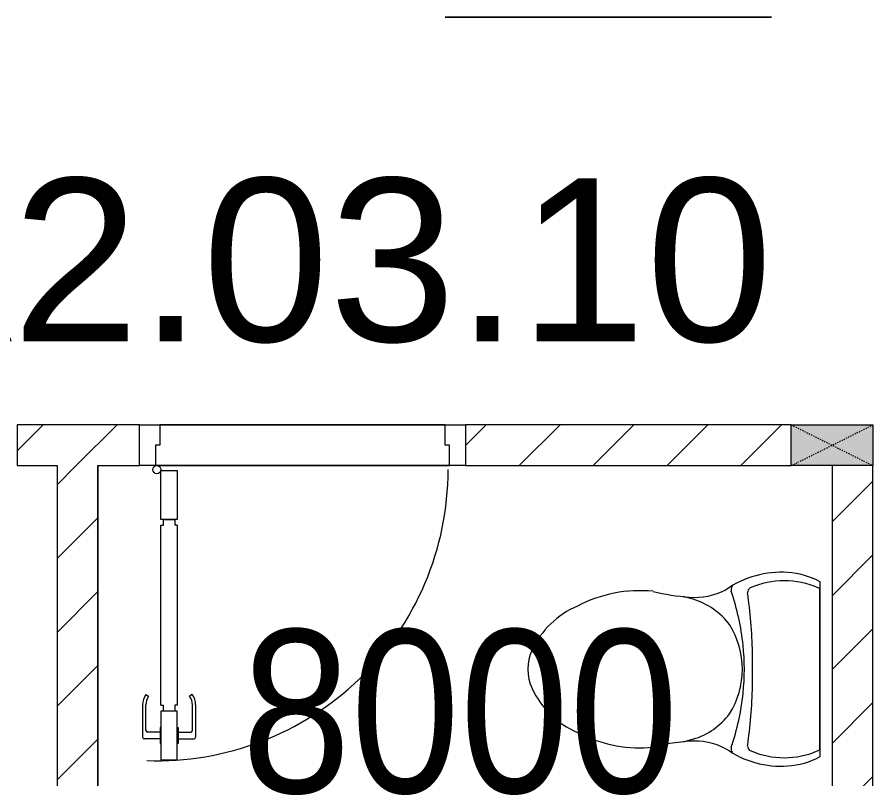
# Model space of a CAD drawing. Header units: millimetres. Extents: x 1591 to 240306, y -15958 to 82755.
# Drawn here: x 97556 to 99654, y 39368 to 41237 of the extents above; entities that cross this region are included whole.
import ezdxf

# ---------------------------------------------------------------- set-up
doc = ezdxf.new("R2010")
doc.units = ezdxf.units.MM
doc.linetypes.add('Dash', pattern=[6, 3, -3])
for name, color, linetype, lineweight in [('0-1', 7, 'Continuous', 5), ('A-ANNO-DIMS', 211, 'Continuous', 9), ('A-ANNO-DIMS-160', 211, 'Continuous', 9), ('A-AREA-IDEN', 2, 'Continuous', 9), ('A-DETL-GENF-1', 9, 'Continuous', 9), ('A-DOOR-1', 254, 'Continuous', 9), ('A-DOOR-2', 9, 'Continuous', 9), ('A-FLOR-2', 9, 'Continuous', 9), ('A-WALL-1', 253, 'Continuous', 18), ('A-WALL-2', 9, 'Continuous', 9), ('A-WALL-PATT-1', 10, 'Continuous', 9), ('P-SANR-FIXT-1', 254, 'Continuous', 9), ('S-COLS', 52, 'Continuous', 9), ('S-COLS-3', 254, 'Continuous', 9), ('S-COLS-4', 253, 'Continuous', 18), ('S-COLS-HDLN-1', 9, 'Dash', 9)]:
    doc.layers.add(name, color=color, linetype=linetype, lineweight=lineweight)
doc.styles.add('Arial_6', font='arial_0.ttf', dxfattribs={"height": 400})
doc.styles.add('UTM Avo', font='UTM Avo.ttf', dxfattribs={"width": 0.9, "height": 400})
doc.dimstyles.new('1_Dim_chi_tiet_2_5_1', dxfattribs={"dimscale": 304.8, "dimtxt": 399.720379, "dimasz": 0.629921, "dimexe": 0.524934, "dimexo": 0.0625, "dimgap": 0.052493, "dimtad": 1, "dimdec": 0, "dimrnd": 5, "dimzin": 0, "dimdsep": 46, "dimtxsty": 'UTM Avo', "dimblk1": 'OBLIQUE', "dimblk2": 'OBLIQUE', "dimsah": 1, "dimcen": 0.09, "dimdle": 0.524934, "dimazin": 0, "dimtfac": 1, "dimtdec": 4, "dimtix": 1, "dimtmove": 0, "dimatfit": 3, "dimfxl": 1.049869, "dimfxlon": 1, "dimtvp": 1, "dimtolj": 1, "dimtzin": 0, "dimarcsym": 2})
pattern_1 = [(45, (0, 0), (-90.50967, 90.50967), [])]

# ---------------------------------------------------------------- blocks, each defined once
blk = doc.blocks.new('DOOR_CW_01 CANH MO-PANEL KINH - DIG_02-800x2200-CỬA NHÔM KÍNH-V108-TKCS_MB TẦNG 3-4')
at = {"layer": 'A-DETL-GENF-1'}
for p, q in [((-347, -182), (-347, -62)), ((-347, -62), (-307, -62)), ((-307, -62), (-307, -182)), ((-307, -182), (-347, -182)), ((-341, -196), (-341, -182)), ((-341, -182), (-313, -182)), ((-313, -182), (-313, -196)), ((-347, -196), (-341, -196)), ((-347, -638), (-347, -196)), ((-307, -196), (-313, -196)), ((-307, -196), (-307, -638)), ((-383.9, -611.2), (-377.3, -615.8)), ((-270.1, -611.2), (-276.7, -615.8)), ((-392, -637), (-392, -716.5)), ((-384, -699.5), (-384, -637)), ((-347, -638), (-341, -638)), ((-341, -652), (-341, -638)), ((-307, -638), (-313, -638)), ((-313, -638), (-313, -652)), ((-270, -699.5), (-270, -637)), ((-262, -637), (-262, -716.5)), ((-307, -652), (-347, -652)), ((-347, -652), (-347, -772)), ((-313, -652), (-341, -652)), ((-307, -772), (-307, -652)), ((-349, -692.2), (-349, -731.8)), ((-347, -692.2), (-349, -692.2)), ((-347, -692.2), (-347, -731.8)), ((-307, -692.2), (-307, -731.8)), ((-307, -692.2), (-305, -692.2)), ((-305, -692.2), (-305, -731.8)), ((-349, -703.5), (-380, -703.5)), ((-305, -703.5), (-274, -703.5)), ((-349, -720.5), (-388, -720.5)), ((-349, -731.8), (-347, -731.8)), ((-305, -731.8), (-307, -731.8)), ((-305, -720.5), (-266, -720.5)), ((-347, -772), (-307, -772))]:
    blk.add_line(p, q, dxfattribs=at)
blk.add_circle((-357, -60), 10, dxfattribs=at)
for centre, radius, start, end in [((-357, -60), 714, 268, 0), ((-347, -637), 45, 145, 180), ((-347, -637), 37, 145, 180), ((-307, -637), 37, 0, 35), ((-307, -637), 45, 360, 35), ((-380, -699.5), 4, 180, 270), ((-274, -699.5), 4, 270, 0), ((-388, -716.5), 4, 180, 270), ((-266, -716.5), 4, 270, 0)]:
    blk.add_arc(centre, radius, start, end, dxfattribs=at)
at = {"layer": 'A-DOOR-2'}
for p, q in [((-400, -50), (-400, 50)), ((-400, 50), (-350, 50)), ((-350, 50), (-350, 0)), ((350, 0), (350, 50)), ((350, 50), (400, 50)), ((400, 50), (400, -50)), ((-360, 0), (-360, -50)), ((-350, 0), (-360, 0)), ((360, 0), (350, 0)), ((360, -50), (360, 0)), ((-360, -50), (-400, -50)), ((-357, -50), (-332, -50)), ((400, -50), (360, -50))]:
    blk.add_line(p, q, dxfattribs=at)
blk = doc.blocks.new('TOILET - TOILET-348229-TKCS_MB TẦNG 3-4')
at = {"layer": 'P-SANR-FIXT-1'}
for p, q in [((214.2, -19.1), (-214.2, -19.1)), ((194, -19.9), (-194, -19.9)), ((-171.7, -330.3), (-178.6, -355.5)), ((171.7, -330.3), (178.6, -355.5))]:
    blk.add_line(p, q, dxfattribs=at)
for centre, radius, start, end in [((-46.1, -111.1), 191.6, 151.2809, 176.4513), ((-193.7, -26.4), 6.48, 92.3168, 156.2862), ((193.7, -26.4), 6.48, 23.7138, 87.6832), ((46.1, -111.1), 191.6, 3.5487, 28.7191), ((-9.8, -107.2), 207.3, 156.2862, 203.7138), ((9.8, -107.2), 207.3, 336.2862, 23.7138), ((1.9, -114.1), 239.7, 176.4513, 195.2961), ((-1.9, -114.1), 239.7, 344.7039, 3.5487), ((-4, -115.7), 233.6, 195.2961, 215.2147), ((-14.3, -1400.4), 1215.6, 90.3974, 97.407), ((0, -3462.8), 3278, 89.6026, 90.3974), ((14.3, -1400.4), 1215.6, 82.593, 89.6026), ((4, -115.7), 233.6, 324.7853, 344.7039), ((-189.1, -185.5), 11.7, 205.4105, 277.5788), ((0.6, -792.1), 586.9, 95.8322, 108.9927), ((178.9, -2951.3), 2778.4, 97.2351, 97.5788), ((0, -786.7), 581.5, 84.1678, 95.8322), ((-0.6, -792.1), 586.9, 71.0073, 84.1678), ((-178.9, -2951.3), 2778.4, 82.4212, 82.7649), ((189.1, -185.5), 11.7, 262.4212, 334.5895), ((0, -416), 206.1, 90, 122.0732), ((0, -416), 206.1, 57.9268, 90), ((-195, -224.1), 13.8, 230.6724, 288.9927), ((-343.5, -327.4), 167.3, 355.4559, 27.38), ((-0.4, -384), 179.5, 127.4036, 162.5964), ((0.4, -384), 179.5, 17.4036, 52.5964), ((343.5, -327.4), 167.3, 152.62, 184.5441), ((195, -224.1), 13.8, 251.0073, 309.3276), ((-719.2, -297.5), 544.3, 346.0536, 355.4559), ((719.2, -297.5), 544.3, 184.5441, 190.2879), ((-1948.3, -805.1), 2171.2, 9.681, 10.8949), ((137.1, -461.2), 329.8, 174.3487, 207.6878), ((-137.1, -461.2), 329.8, 332.3122, 3.6835), ((45.1, -528.6), 217.6, 203.2216, 244.7718), ((-45.1, -528.6), 217.6, 295.2282, 336.7784), ((0, -624.4), 111.7, 244.7718, 295.2282)]:
    blk.add_arc(centre, radius, start, end, dxfattribs=at)
blk = doc.blocks.new('G1_SOF - BO TRU - 100x200-746114-TKCS_MB TẦNG 3-4')
at = {"layer": 'S-COLS'}
blk.add_hatch(color=256, dxfattribs=at).paths.add_polyline_path([(50, -100), (50, 100), (-50, 100), (-50, -100)])
at = {"layer": 'S-COLS-4'}
for p, q in [((-50, 100), (50, 100)), ((-50, -100), (-50, 100)), ((50, 100), (50, -100)), ((50, -100), (-50, -100))]:
    blk.add_line(p, q, dxfattribs=at)
at = {"layer": 'S-COLS-HDLN-1'}
for p, q in [((50, -100), (-50, 100)), ((-50, -100), (50, 100))]:
    blk.add_line(p, q, dxfattribs=at)
blk = doc.blocks.new('NCV_TKTC_TANG 3 - 4_rvt-2-TKCS_MB TẦNG 3-4')
at = {"layer": 'A-WALL-PATT-1'}
h = blk.add_hatch(dxfattribs=at)
h.set_pattern_fill('FP_1', color=256, style=0, pattern_type=2)
h.set_pattern_definition(pattern_1)
h.paths.add_polyline_path([(83652.6, 40136.9), (83854.6, 40136.9), (83854.6, 40236.9), (83652.6, 40236.9)])
h.paths.add_polyline_path([(84754.6, 40136.9), (85152.6, 40136.9), (85152.6, 40236.9), (84754.6, 40236.9)])
h.paths.add_polyline_path([(85352.6, 40136.9), (85654.6, 40136.9), (85654.6, 40236.9), (85352.6, 40236.9), (85352.6, 40212.1)])
h.paths.add_polyline_path([(86554.6, 40136.9), (86854.2, 40136.9), (86854.2, 40236.9), (86554.6, 40236.9)])
h.paths.add_polyline_path([(87654.2, 40136.9), (88452.6, 40136.9), (88452.6, 40236.9), (87654.2, 40236.9)])
h = blk.add_hatch(dxfattribs=at)
h.set_pattern_fill('FP_1', color=256, style=0, pattern_type=2)
h.set_pattern_definition(pattern_1)
h.paths.add_polyline_path([(86752.6, 38186.9), (86752.6, 40136.9), (86652.6, 40136.9), (86652.6, 38186.9), (86743.2, 38186.9)])
h = blk.add_hatch(dxfattribs=at)
h.set_pattern_fill('FP_1', color=256, style=0, pattern_type=2)
h.set_pattern_definition(pattern_1)
h.paths.add_polyline_path([(88552.6, 35737.4), (88652.6, 35737.4), (88652.6, 37736.9), (88552.6, 37736.9), (88552.6, 35786.5)])
h.paths.add_polyline_path([(88552.6, 37836.9), (88652.6, 37836.9), (88652.6, 40136.9), (88552.6, 40136.9), (88552.6, 38431.9)])
at = {"layer": 'A-FLOR-2'}
for p, q in [((88404.2, 41236.9), (87604.2, 41236.9)), ((87604.2, 41236.9), (88404.2, 41236.9)), ((86904.2, 40236.9), (87604.2, 40236.9)), ((87604.2, 40236.9), (86904.2, 40236.9)), ((86752.7, 40136.9), (86752.7, 38187.4)), ((86894.2, 40136.9), (87614.2, 40136.9))]:
    blk.add_line(p, q, dxfattribs=at)
at = {"layer": 'A-WALL-1'}
for p, q in [((86854.2, 40236.9), (86554.6, 40236.9)), ((86554.6, 40236.9), (86554.6, 40136.9)), ((86854.2, 40136.9), (86854.2, 40236.9)), ((88452.6, 40236.9), (87654.2, 40236.9)), ((87654.2, 40236.9), (87654.2, 40136.9)), ((86554.6, 40136.9), (86652.6, 40136.9)), ((86652.6, 40136.9), (86652.6, 38186.9)), ((86752.6, 40136.9), (86854.2, 40136.9)), ((86752.6, 38186.9), (86752.6, 40136.9)), ((87654.2, 40136.9), (88452.6, 40136.9)), ((88552.6, 40136.9), (88552.6, 37836.9)), ((88652.6, 37836.9), (88652.6, 40136.9))]:
    blk.add_line(p, q, dxfattribs=at)
at = {"layer": 'A-WALL-2'}
for p, q in [((86904.2, 40236.9), (87604.2, 40236.9)), ((87614.2, 40136.9), (86894.2, 40136.9))]:
    blk.add_line(p, q, dxfattribs=at)
at = {"layer": 'A-DOOR-1'}
blk.add_blockref('DOOR_CW_01 CANH MO-PANEL KINH - DIG_02-800x2200-CỬA NHÔM KÍNH-V108-TKCS_MB TẦNG 3-4', (87254.2, 40186.9), dxfattribs=at)
at = {"layer": 'P-SANR-FIXT-1', "rotation": 269.9999999999998}
blk.add_blockref('TOILET - TOILET-348229-TKCS_MB TẦNG 3-4', (88542.6, 39637.4), dxfattribs=at)
at = {"layer": 'S-COLS-3', "rotation": 270.0000000000007}
blk.add_blockref('G1_SOF - BO TRU - 100x200-746114-TKCS_MB TẦNG 3-4', (88552.6, 40186.9), dxfattribs=at)
blk = doc.blocks.new('DIMBLOCK339-TKCS_MB TẦNG 3-4')
at = {"layer": 'A-ANNO-DIMS-160'}
for p, q in [((94653.9, 39534.8), (94653.9, 39054.8)), ((94653.9, 39214.8), (94653.9, 39534.8)), ((102653.9, 39534.8), (102653.9, 39054.8)), ((102653.9, 39214.8), (102653.9, 39534.8)), ((94493.9, 39214.8), (102813.9, 39214.8))]:
    blk.add_line(p, q, dxfattribs=at)
at = {"layer": 'A-ANNO-DIMS-160', "lineweight": 25}
for p, q in [((94653.9, 39214.8), (94749.9, 39310.8)), ((102653.9, 39214.8), (102749.9, 39310.8)), ((94653.9, 39214.8), (94557.9, 39118.8)), ((102653.9, 39214.8), (102557.9, 39118.8))]:
    blk.add_line(p, q, dxfattribs=at)
at = {"layer": 'A-ANNO-DIMS-160', "color": 0, "insert": (98106.1, 39734.4), "char_height": 400, "width": 1314.636, "attachment_point": 1, "line_spacing_factor": 1.110334, "style": 'UTM Avo'}
blk.add_mtext('8000', dxfattribs=at)
blk = doc.blocks.new('_Oblique')
at = {"color": 0, "linetype": 'ByBlock', "lineweight": -2}
blk.add_line((-0.5, -0.5), (0.5, 0.5), dxfattribs=at)

msp = doc.modelspace()

# ---------------------------------------------------------------- block references
at = {"layer": '0-1'}
msp.add_blockref('NCV_TKTC_TANG 3 - 4_rvt-2-TKCS_MB TẦNG 3-4', (11001.4, 0), dxfattribs=at)

# ---------------------------------------------------------------- texts
at = {"layer": 'A-AREA-IDEN', "insert": (98289.8, 40435.9), "char_height": 400, "width": 2233.6, "attachment_point": 8, "line_spacing_factor": 0.936439, "style": 'Arial_6'}
msp.add_mtext('\\pt8,16,24,32,40,48,56,64,72,80,88,96,104,112,120,128,136,144,152,160,168,176,184,192,200,208,216,224,232,240,248,256;A2.03.10', dxfattribs=at)

# ---------------------------------------------------------------- dimensions: what is measured, and where the dimension line sits
at = {"layer": 'A-ANNO-DIMS'}
dim = msp.add_linear_dim(base=(102653.9, 39214.8), p1=(94653.9, 39534.8), p2=(102653.9, 39534.8), dimstyle='1_Dim_chi_tiet_2_5_1', override={"dimpost": '<>', "dimfxl": 8000}, dxfattribs=at)
dim.commit()
dim.dimension.update_dxf_attribs({"geometry": 'DIMBLOCK339-TKCS_MB TẦNG 3-4', "text_midpoint": (98653.9, 39437.8)})

doc.saveas('drawing.dxf')
